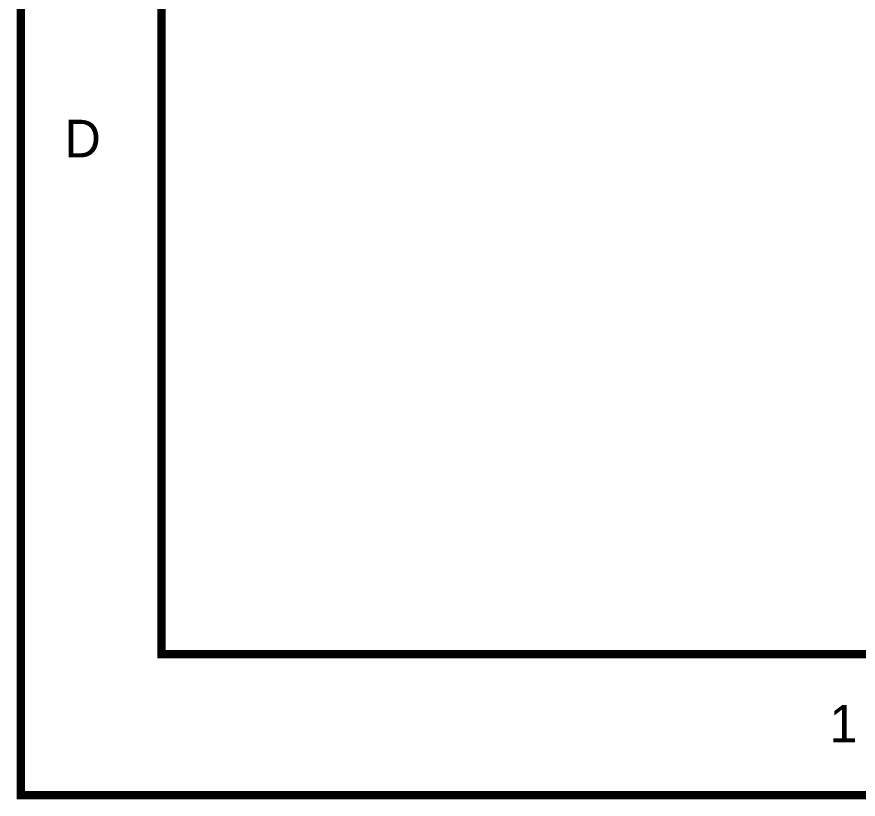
# Model space of a CAD drawing. Header units: inches. Extents: x 0 to 9.5, y -0.01 to 7.51.
# Drawn here: x -0.004 to 1.191, y -0.006 to 1.105 of the extents above; entities that cross this region are included whole.
import ezdxf

# ---------------------------------------------------------------- set-up
doc = ezdxf.new("R2010")
doc.units = ezdxf.units.IN
doc.header["$MEASUREMENT"] = 0
doc.layers.add('Sheet', color=255, linetype='Continuous')

msp = doc.modelspace()

# ---------------------------------------------------------------- linework, layer by layer
at = {"layer": 'Sheet'}
for points in [[(0.002, 7.5, 0.0118, 0.0118, 0), (9.4987, 7.5, 0.0118, 0.0118, 0), (9.4987, 0, 0.0118, 0.0118, 0), (0.002, 0, 0.0118, 0.0118, 0), (0.002, 7.5, 0.0118, 0.0118, 0)], [(0.002, 7.5, 0.0039, 0.0039, 0), (0.002, 0, 0.0039, 0.0039, 0), (9.4987, 0, 0.0039, 0.0039, 0), (9.4987, 7.5, 0.0039, 0.0039, 0), (0.002, 7.5, 0.0039, 0.0039, 0), (0.002, 7.5, 0.0039, 0.0039, 0)], [(0.2017, 7.2996, 0.0118, 0.0118, 0), (9.299, 7.2996, 0.0118, 0.0118, 0), (9.299, 0.1998, 0.0118, 0.0118, 0), (0.2017, 0.1998, 0.0118, 0.0118, 0), (0.2017, 7.2996, 0.0118, 0.0118, 0)], [(0.2017, 7.2996, 0.0039, 0.0039, 0), (0.2017, 0.1998, 0.0039, 0.0039, 0), (9.299, 0.1998, 0.0039, 0.0039, 0), (9.299, 7.2996, 0.0039, 0.0039, 0), (0.2017, 7.2996, 0.0039, 0.0039, 0), (0.2017, 7.2996, 0.0039, 0.0039, 0)]]:
    msp.add_lwpolyline(points, format="xyseb", close=True, dxfattribs=at)

# ---------------------------------------------------------------- texts
for s, p in [('D', (0.0639, 0.9055)), ('1', (1.1502, 0.0746))]:
    msp.add_text(s, height=0.0533, dxfattribs=at).set_placement(p)

doc.saveas('drawing.dxf')
